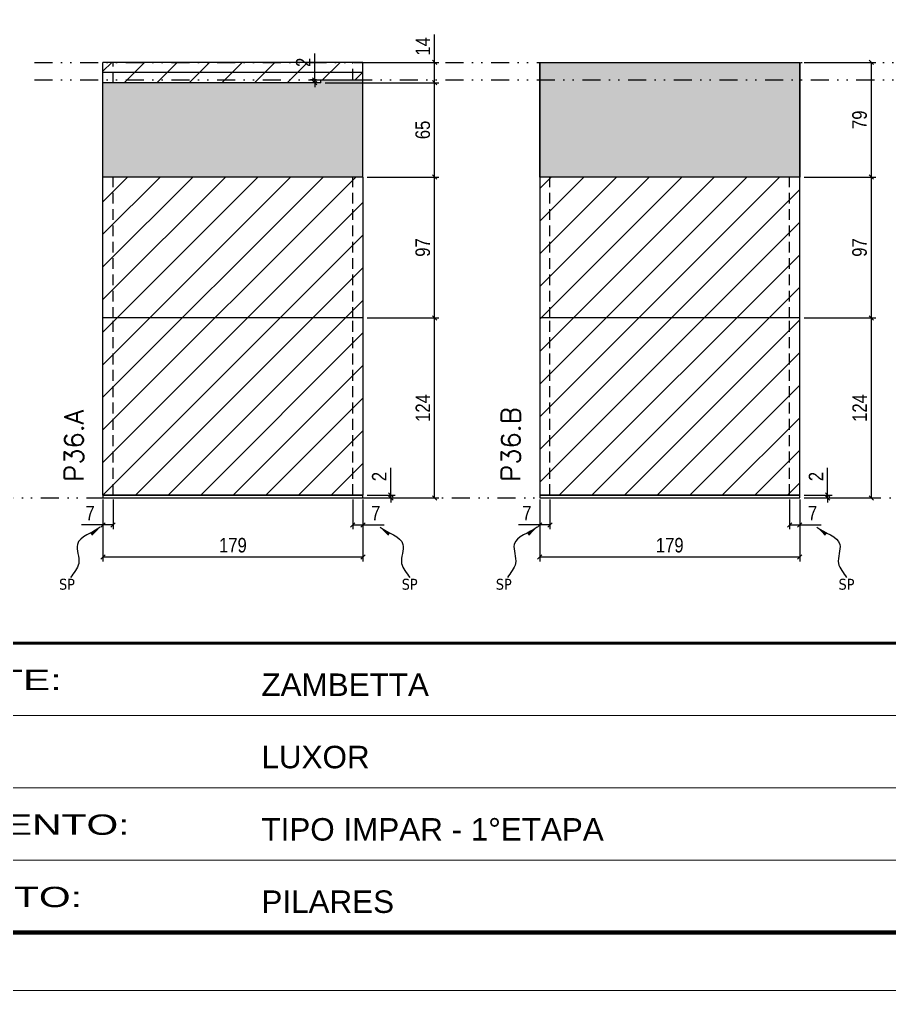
# Model space of a CAD drawing. Extents: x 14400 to 24104, y -21631 to 6985.
# Drawn here: x 14946 to 15545, y -3254 to -2585 of the extents above; entities that cross this region are included whole.
import ezdxf

# ---------------------------------------------------------------- set-up
doc = ezdxf.new("R2010")
doc.units = 0
for name, pattern in [('CONTINUO', [0]), ('DASHED', [0.75, 0.5, -0.25]), ('DIVIDE2', [0.625, 0.25, -0.125, 0, -0.125, 0, -0.125]), ('HIDDEN', [0.375, 0.25, -0.125])]:
    doc.linetypes.add(name, pattern=pattern)
for name, color, linetype in [('COTA', 241, 'Continuous'), ('Nível', 160, 'Continuous'), ('Painéis', 200, 'Continuous'), ('SARR_2.2x7', 40, 'Continuous'), ('Sarrafo de Pressão', 42, 'HIDDEN'), ('texto', 7, 'Continuous')]:
    doc.layers.add(name, color=color, linetype=linetype)
for name, color, linetype, lineweight in [('Folhas', 255, 'Continuous', 9), ('Hachura', 251, 'Continuous', 9), ('SARRAFO DE PRESSAO', 251, 'DASHED', 9), ('Texto Seção', 7, 'Continuous', 15)]:
    doc.layers.add(name, color=color, linetype=linetype, lineweight=lineweight)
doc.styles.add('ARIAL', font='arial.ttf')
doc.styles.add('COTA TECNICA', font='techl___.ttf', dxfattribs={"height": 10})
doc.styles.add('COTA TECNICA-50', font='techl___.ttf', dxfattribs={"height": 10})
doc.styles.add('REGUA-120', font='ROMANS.shx', dxfattribs={"height": 15})
doc.styles.get("Standard").update_dxf_attribs({"font": 'arial.ttf'})
doc.styles.add('Tecnologia', font='')
doc.styles.get('Tecnologia').set_extended_font_data('Forgotten Futurist')
doc.dimstyles.new('COTA PAINEL-50', dxfattribs={"dimtxt": 10, "dimasz": 3, "dimexe": 3, "dimexo": 3, "dimgap": 3, "dimtad": 1, "dimdec": 1, "dimzin": 12, "dimdsep": 46, "dimtxsty": 'COTA TECNICA-50', "dimblk1": 'OBLIQUE', "dimblk2": 'OBLIQUE', "dimsah": 1, "dimcen": 0.9, "dimclrd": 4, "dimclre": 4, "dimclrt": 240, "dimadec": 1, "dimazin": 3, "dimtfac": 1, "dimtdec": 1, "dimtmove": 0, "dimatfit": 3, "dimfxl": 1, "dimtolj": 1, "dimtzin": 12, "dimarcsym": 0})
doc.dimstyles.new('PAINEL', dxfattribs={"dimtxt": 10, "dimasz": 3, "dimexe": 3, "dimexo": 3, "dimgap": 3, "dimtad": 1, "dimdec": 1, "dimzin": 12, "dimdsep": 46, "dimtxsty": 'COTA TECNICA', "dimblk1": 'OBLIQUE', "dimblk2": 'OBLIQUE', "dimsah": 1, "dimcen": 0.9, "dimclrd": 4, "dimclre": 4, "dimclrt": 240, "dimadec": 1, "dimazin": 3, "dimtfac": 1, "dimtdec": 1, "dimtmove": 0, "dimatfit": 3, "dimfxl": 1, "dimtolj": 1, "dimtzin": 12, "dimarcsym": 0})
doc.dimstyles.get("Standard").update_dxf_attribs({"dimtxt": 0.18, "dimasz": 0.18, "dimexe": 0.18, "dimexo": 0.0625, "dimgap": 0.09, "dimtad": 0, "dimtih": 1, "dimtoh": 1, "dimdec": 4, "dimzin": 0, "dimdsep": 46, "dimtxsty": 'Standard', "dimcen": 0.09, "dimadec": 0, "dimazin": 0, "dimtfac": 1, "dimtdec": 4, "dimtofl": 0, "dimtmove": 0, "dimatfit": 3, "dimfxl": 1, "dimtolj": 1, "dimtzin": 0, "dimarcsym": 0})

# ---------------------------------------------------------------- blocks, each defined once
blk = doc.blocks.new('9999999999')
at = {"color": 30, "linetype": 'CONTINUO'}
for p, q in [((98564.56, 34379.64), (99583.98, 34379.64)), ((98564.56, 34329.83), (99487.98, 34329.83)), ((98564.56, 34280.02), (99487.98, 34280.02))]:
    blk.add_line(p, q, dxfattribs=at)
at = {"color": 30, "linetype": 'CONTINUO', "const_width": 2}
blk.add_lwpolyline([(99583.98, 34230.21), (99583.98, 34414.45, 0.414214), (99568.98, 34429.45), (98228.98, 34429.45, 0.414214), (98213.98, 34414.45), (98213.98, 34245.21, 0.414214), (98228.98, 34230.21), (99583.98, 34230.21)], format="xyb", dxfattribs=at)
at = {"layer": 'Folhas'}
blk.add_lwpolyline([(98138.98, 34190.21), (99623.98, 34190.21), (99623.98, 35240.21), (98138.98, 35240.21)], close=True, dxfattribs=at)
at = {"layer": 'Folhas', "color": 30, "const_width": 3}
blk.add_lwpolyline([(98213.98, 34230.21), (99583.98, 34230.21), (99583.98, 35200.21), (98213.98, 35200.21)], close=True, dxfattribs=at)
at = {"color": 7, "linetype": 'Continuous', "ltscale": 5, "style": 'ARIAL'}
for s, height, p in [('ZAMBETTA', 15.483, (98837.68, 34393.13)), ('LUXOR', 15.483, (98837.68, 34343.32)), ('TIPO IMPAR - 1°ETAPA', 15.4829, (98837.68, 34293.51)), ('PILARES', 15.483, (98837.68, 34243.7))]:
    blk.add_text(s, height=height, dxfattribs=at).set_placement(p)
at = {"layer": 'Folhas', "color": 7, "style": 'Tecnologia', "width": 1.5}
for s, p in [('CLIENTE:', (98573.65, 34397.17)), ('PAVIMENTO:', (98573.65, 34297.5)), ('PROJETO:', (98573.65, 34247.69))]:
    blk.add_text(s, height=14, dxfattribs=at).set_placement(p)
blk = doc.blocks.new('_Oblique')
at = {"color": 0, "linetype": 'ByBlock', "lineweight": -2}
blk.add_line((-0.5, -0.5), (0.5, 0.5), dxfattribs=at)
blk = doc.blocks.new('*D1389')
at = {"layer": 'COTA', "color": 4, "lineweight": -2, "transparency": 16777216}
for p, q in [((15003.04, -2915.59), (15003.04, -2958.27)), ((15182.04, -2915.59), (15182.04, -2958.27)), ((15182.04, -2955.27), (15003.04, -2955.27))]:
    blk.add_line(p, q, dxfattribs=at)
at = {"layer": 'Defpoints', "color": 0, "transparency": 16777216}
for p in [(15003.04, -2912.59), (15182.04, -2912.59), (15003.04, -2955.27)]:
    blk.add_point(p, dxfattribs=at)
at = {"layer": 'COTA', "color": 4, "lineweight": -2, "transparency": 16777216, "xscale": 3, "yscale": 3, "zscale": 3, "rotation": 180}
blk.add_blockref('_Oblique', (15003.04, -2955.27), dxfattribs=at)
at = {"layer": 'COTA', "color": 4, "lineweight": -2, "transparency": 16777216, "xscale": 3, "yscale": 3, "zscale": 3}
blk.add_blockref('_Oblique', (15182.04, -2955.27), dxfattribs=at)
at = {"layer": 'COTA', "color": 240, "transparency": 16777216, "insert": (15092.54, -2947.17), "char_height": 10, "attachment_point": 5, "style": 'COTA TECNICA'}
blk.add_mtext('\\A1;179', dxfattribs=at)
blk = doc.blocks.new('*D1390')
at = {"layer": 'COTA', "color": 4, "lineweight": -2, "transparency": 16777216}
for p, q in [((15175.04, -2915.59), (15175.04, -2936.1)), ((15182.04, -2917.59), (15182.04, -2936.1)), ((15175.04, -2933.1), (15182.04, -2933.1)), ((15182.04, -2933.1), (15196.77, -2933.1))]:
    blk.add_line(p, q, dxfattribs=at)
at = {"layer": 'Defpoints', "color": 0, "transparency": 16777216}
for p in [(15175.04, -2912.59), (15182.04, -2914.59), (15182.04, -2933.1)]:
    blk.add_point(p, dxfattribs=at)
at = {"layer": 'COTA', "color": 4, "lineweight": -2, "transparency": 16777216, "xscale": 3, "yscale": 3, "zscale": 3, "rotation": 180}
blk.add_blockref('_Oblique', (15175.04, -2933.1), dxfattribs=at)
at = {"layer": 'COTA', "color": 4, "lineweight": -2, "transparency": 16777216, "xscale": 3, "yscale": 3, "zscale": 3}
blk.add_blockref('_Oblique', (15182.04, -2933.1), dxfattribs=at)
at = {"layer": 'COTA', "color": 240, "transparency": 16777216, "insert": (15190.9, -2925.03), "char_height": 10, "attachment_point": 5, "style": 'COTA TECNICA-50'}
blk.add_mtext('\\A1;7', dxfattribs=at)
blk = doc.blocks.new('*D1391')
at = {"layer": 'COTA', "color": 4, "lineweight": -2, "transparency": 16777216}
for p, q in [((15010.04, -2915.59), (15010.04, -2936.1)), ((15003.04, -2917.59), (15003.04, -2936.1)), ((15003.04, -2933.1), (14988.31, -2933.1)), ((15010.04, -2933.1), (15003.04, -2933.1))]:
    blk.add_line(p, q, dxfattribs=at)
at = {"layer": 'Defpoints', "color": 0, "transparency": 16777216}
for p in [(15003.04, -2914.59), (15010.04, -2912.59), (15003.04, -2933.1)]:
    blk.add_point(p, dxfattribs=at)
at = {"layer": 'COTA', "color": 4, "lineweight": -2, "transparency": 16777216, "xscale": 3, "yscale": 3, "zscale": 3, "rotation": 180}
blk.add_blockref('_Oblique', (15003.04, -2933.1), dxfattribs=at)
at = {"layer": 'COTA', "color": 4, "lineweight": -2, "transparency": 16777216, "xscale": 3, "yscale": 3, "zscale": 3}
blk.add_blockref('_Oblique', (15010.04, -2933.1), dxfattribs=at)
at = {"layer": 'COTA', "color": 240, "transparency": 16777216, "insert": (14994.17, -2925.03), "char_height": 10, "attachment_point": 5, "style": 'COTA TECNICA-50'}
blk.add_mtext('\\A1;7', dxfattribs=at)
blk = doc.blocks.new('*D1406')
at = {"layer": 'COTA', "color": 4, "linetype": 'ByBlock', "lineweight": -2, "transparency": 16777216}
for p, q in [((15185.04, -2790.59), (15234.4, -2790.59)), ((15231.4, -2914.59), (15231.4, -2790.59)), ((15185.04, -2914.59), (15234.4, -2914.59))]:
    blk.add_line(p, q, dxfattribs=at)
at = {"layer": 'Defpoints', "color": 0, "linetype": 'ByBlock', "transparency": 16777216}
for p in [(15182.04, -2790.59), (15231.4, -2790.59), (15182.04, -2914.59)]:
    blk.add_point(p, dxfattribs=at)
at = {"layer": 'COTA', "color": 4, "linetype": 'ByBlock', "lineweight": -2, "transparency": 16777216, "xscale": 3, "yscale": 3, "zscale": 3}
for p, rotation in [((15231.4, -2790.59), 90), ((15231.4, -2914.59), 270)]:
    blk.add_blockref('_Oblique', p, dxfattribs=dict(at, rotation=rotation))
at = {"layer": 'COTA', "color": 240, "linetype": 'ByBlock', "transparency": 16777216, "insert": (15223.33, -2852.59), "char_height": 10, "attachment_point": 5, "rotation": 90, "style": 'COTA TECNICA'}
blk.add_mtext('\\A1;124', dxfattribs=at)
blk = doc.blocks.new('*D1392')
at = {"layer": 'COTA', "color": 4, "lineweight": -2, "transparency": 16777216}
for p, q in [((15201.29, -2912.59), (15201.29, -2893.79)), ((15185.04, -2912.59), (15204.29, -2912.59)), ((15185.04, -2914.59), (15204.29, -2914.59)), ((15201.29, -2914.59), (15201.29, -2912.59)), ((15201.29, -2914.59), (15201.29, -2917.59))]:
    blk.add_line(p, q, dxfattribs=at)
at = {"layer": 'Defpoints', "color": 0, "transparency": 16777216}
for p in [(15182.04, -2912.59), (15182.04, -2914.59), (15201.29, -2914.59)]:
    blk.add_point(p, dxfattribs=at)
at = {"layer": 'COTA', "color": 4, "lineweight": -2, "transparency": 16777216, "xscale": 3, "yscale": 3, "zscale": 3}
for p, rotation in [((15201.29, -2912.59), 270), ((15201.29, -2914.59), 90)]:
    blk.add_blockref('_Oblique', p, dxfattribs=dict(at, rotation=rotation))
at = {"layer": 'COTA', "color": 240, "transparency": 16777216, "insert": (15193.29, -2899.84), "char_height": 10, "attachment_point": 5, "rotation": 90, "style": 'COTA TECNICA-50'}
blk.add_mtext('\\A1;2', dxfattribs=at)
blk = doc.blocks.new('*D1407')
at = {"layer": 'COTA', "color": 4, "linetype": 'ByBlock', "lineweight": -2, "transparency": 16777216}
for p, q in [((15185.04, -2790.59), (15234.4, -2790.59)), ((15231.4, -2914.59), (15231.4, -2790.59)), ((15185.04, -2914.59), (15234.4, -2914.59))]:
    blk.add_line(p, q, dxfattribs=at)
at = {"layer": 'Defpoints', "color": 0, "linetype": 'ByBlock', "transparency": 16777216}
for p in [(15182.04, -2790.59), (15231.4, -2790.59), (15182.04, -2914.59)]:
    blk.add_point(p, dxfattribs=at)
at = {"layer": 'COTA', "color": 4, "linetype": 'ByBlock', "lineweight": -2, "transparency": 16777216, "xscale": 3, "yscale": 3, "zscale": 3}
for p, rotation in [((15231.4, -2790.59), 90), ((15231.4, -2914.59), 270)]:
    blk.add_blockref('_Oblique', p, dxfattribs=dict(at, rotation=rotation))
at = {"layer": 'COTA', "color": 240, "linetype": 'ByBlock', "transparency": 16777216, "insert": (15223.33, -2852.59), "char_height": 10, "attachment_point": 5, "rotation": 90, "style": 'COTA TECNICA'}
blk.add_mtext('\\A1;124', dxfattribs=at)
blk = doc.blocks.new('*D1408')
at = {"layer": 'COTA', "color": 4, "lineweight": -2, "transparency": 16777216}
for p, q in [((15185.04, -2693.59), (15234.4, -2693.59)), ((15231.4, -2790.59), (15231.4, -2693.59)), ((15185.04, -2790.59), (15234.4, -2790.59))]:
    blk.add_line(p, q, dxfattribs=at)
at = {"layer": 'Defpoints', "color": 0, "transparency": 16777216}
for p in [(15182.04, -2693.59), (15231.4, -2693.59), (15182.04, -2790.59)]:
    blk.add_point(p, dxfattribs=at)
at = {"layer": 'COTA', "color": 4, "lineweight": -2, "transparency": 16777216, "xscale": 3, "yscale": 3, "zscale": 3}
for p, rotation in [((15231.4, -2693.59), 90), ((15231.4, -2790.59), 270)]:
    blk.add_blockref('_Oblique', p, dxfattribs=dict(at, rotation=rotation))
at = {"layer": 'COTA', "color": 240, "transparency": 16777216, "insert": (15223.3, -2742.09), "char_height": 10, "attachment_point": 5, "rotation": 90, "style": 'COTA TECNICA'}
blk.add_mtext('\\A1;97', dxfattribs=at)
blk = doc.blocks.new('*D1395')
at = {"layer": 'COTA', "color": 4, "lineweight": -2, "transparency": 16777216}
for p, q in [((15303.88, -2915.59), (15303.88, -2958.27)), ((15482.88, -2915.59), (15482.88, -2958.27)), ((15482.88, -2955.27), (15303.88, -2955.27))]:
    blk.add_line(p, q, dxfattribs=at)
at = {"layer": 'Defpoints', "color": 0, "transparency": 16777216}
for p in [(15303.88, -2912.59), (15482.88, -2912.59), (15303.88, -2955.27)]:
    blk.add_point(p, dxfattribs=at)
at = {"layer": 'COTA', "color": 4, "lineweight": -2, "transparency": 16777216, "xscale": 3, "yscale": 3, "zscale": 3, "rotation": 180}
blk.add_blockref('_Oblique', (15303.88, -2955.27), dxfattribs=at)
at = {"layer": 'COTA', "color": 4, "lineweight": -2, "transparency": 16777216, "xscale": 3, "yscale": 3, "zscale": 3}
blk.add_blockref('_Oblique', (15482.88, -2955.27), dxfattribs=at)
at = {"layer": 'COTA', "color": 240, "transparency": 16777216, "insert": (15393.38, -2947.17), "char_height": 10, "attachment_point": 5, "style": 'COTA TECNICA'}
blk.add_mtext('\\A1;179', dxfattribs=at)
blk = doc.blocks.new('*D1396')
at = {"layer": 'COTA', "color": 4, "lineweight": -2, "transparency": 16777216}
for p, q in [((15475.88, -2915.59), (15475.88, -2936.1)), ((15482.88, -2917.59), (15482.88, -2936.1)), ((15475.88, -2933.1), (15482.88, -2933.1)), ((15482.88, -2933.1), (15497.61, -2933.1))]:
    blk.add_line(p, q, dxfattribs=at)
at = {"layer": 'Defpoints', "color": 0, "transparency": 16777216}
for p in [(15475.88, -2912.59), (15482.88, -2914.59), (15482.88, -2933.1)]:
    blk.add_point(p, dxfattribs=at)
at = {"layer": 'COTA', "color": 4, "lineweight": -2, "transparency": 16777216, "xscale": 3, "yscale": 3, "zscale": 3, "rotation": 180}
blk.add_blockref('_Oblique', (15475.88, -2933.1), dxfattribs=at)
at = {"layer": 'COTA', "color": 4, "lineweight": -2, "transparency": 16777216, "xscale": 3, "yscale": 3, "zscale": 3}
blk.add_blockref('_Oblique', (15482.88, -2933.1), dxfattribs=at)
at = {"layer": 'COTA', "color": 240, "transparency": 16777216, "insert": (15491.74, -2925.03), "char_height": 10, "attachment_point": 5, "style": 'COTA TECNICA-50'}
blk.add_mtext('\\A1;7', dxfattribs=at)
blk = doc.blocks.new('*D1393')
at = {"layer": 'COTA', "color": 4, "lineweight": -2, "transparency": 16777216}
for p, q in [((15310.88, -2915.59), (15310.88, -2936.1)), ((15303.88, -2917.59), (15303.88, -2936.1)), ((15303.88, -2933.1), (15289.15, -2933.1)), ((15310.88, -2933.1), (15303.88, -2933.1))]:
    blk.add_line(p, q, dxfattribs=at)
at = {"layer": 'Defpoints', "color": 0, "transparency": 16777216}
for p in [(15303.88, -2914.59), (15310.88, -2912.59), (15303.88, -2933.1)]:
    blk.add_point(p, dxfattribs=at)
at = {"layer": 'COTA', "color": 4, "lineweight": -2, "transparency": 16777216, "xscale": 3, "yscale": 3, "zscale": 3, "rotation": 180}
blk.add_blockref('_Oblique', (15303.88, -2933.1), dxfattribs=at)
at = {"layer": 'COTA', "color": 4, "lineweight": -2, "transparency": 16777216, "xscale": 3, "yscale": 3, "zscale": 3}
blk.add_blockref('_Oblique', (15310.88, -2933.1), dxfattribs=at)
at = {"layer": 'COTA', "color": 240, "transparency": 16777216, "insert": (15295.01, -2925.03), "char_height": 10, "attachment_point": 5, "style": 'COTA TECNICA-50'}
blk.add_mtext('\\A1;7', dxfattribs=at)
blk = doc.blocks.new('*D1409')
at = {"layer": 'COTA', "color": 4, "linetype": 'ByBlock', "lineweight": -2, "transparency": 16777216}
for p, q in [((15485.88, -2790.59), (15535.24, -2790.59)), ((15532.24, -2914.59), (15532.24, -2790.59)), ((15485.88, -2914.59), (15535.24, -2914.59))]:
    blk.add_line(p, q, dxfattribs=at)
at = {"layer": 'Defpoints', "color": 0, "linetype": 'ByBlock', "transparency": 16777216}
for p in [(15482.88, -2790.59), (15532.24, -2790.59), (15482.88, -2914.59)]:
    blk.add_point(p, dxfattribs=at)
at = {"layer": 'COTA', "color": 4, "linetype": 'ByBlock', "lineweight": -2, "transparency": 16777216, "xscale": 3, "yscale": 3, "zscale": 3}
for p, rotation in [((15532.24, -2790.59), 90), ((15532.24, -2914.59), 270)]:
    blk.add_blockref('_Oblique', p, dxfattribs=dict(at, rotation=rotation))
at = {"layer": 'COTA', "color": 240, "linetype": 'ByBlock', "transparency": 16777216, "insert": (15524.17, -2852.59), "char_height": 10, "attachment_point": 5, "rotation": 90, "style": 'COTA TECNICA'}
blk.add_mtext('\\A1;124', dxfattribs=at)
blk = doc.blocks.new('*D1394')
at = {"layer": 'COTA', "color": 4, "lineweight": -2, "transparency": 16777216}
for p, q in [((15502.13, -2912.59), (15502.13, -2893.79)), ((15485.88, -2912.59), (15505.13, -2912.59)), ((15485.88, -2914.59), (15505.13, -2914.59)), ((15502.13, -2914.59), (15502.13, -2912.59)), ((15502.13, -2914.59), (15502.13, -2917.59))]:
    blk.add_line(p, q, dxfattribs=at)
at = {"layer": 'Defpoints', "color": 0, "transparency": 16777216}
for p in [(15482.88, -2912.59), (15482.88, -2914.59), (15502.13, -2914.59)]:
    blk.add_point(p, dxfattribs=at)
at = {"layer": 'COTA', "color": 4, "lineweight": -2, "transparency": 16777216, "xscale": 3, "yscale": 3, "zscale": 3}
for p, rotation in [((15502.13, -2912.59), 270), ((15502.13, -2914.59), 90)]:
    blk.add_blockref('_Oblique', p, dxfattribs=dict(at, rotation=rotation))
at = {"layer": 'COTA', "color": 240, "transparency": 16777216, "insert": (15494.13, -2899.84), "char_height": 10, "attachment_point": 5, "rotation": 90, "style": 'COTA TECNICA-50'}
blk.add_mtext('\\A1;2', dxfattribs=at)
blk = doc.blocks.new('*D1410')
at = {"layer": 'COTA', "color": 4, "linetype": 'ByBlock', "lineweight": -2, "transparency": 16777216}
for p, q in [((15485.88, -2790.59), (15535.24, -2790.59)), ((15532.24, -2914.59), (15532.24, -2790.59)), ((15485.88, -2914.59), (15535.24, -2914.59))]:
    blk.add_line(p, q, dxfattribs=at)
at = {"layer": 'Defpoints', "color": 0, "linetype": 'ByBlock', "transparency": 16777216}
for p in [(15482.88, -2790.59), (15532.24, -2790.59), (15482.88, -2914.59)]:
    blk.add_point(p, dxfattribs=at)
at = {"layer": 'COTA', "color": 4, "linetype": 'ByBlock', "lineweight": -2, "transparency": 16777216, "xscale": 3, "yscale": 3, "zscale": 3}
for p, rotation in [((15532.24, -2790.59), 90), ((15532.24, -2914.59), 270)]:
    blk.add_blockref('_Oblique', p, dxfattribs=dict(at, rotation=rotation))
at = {"layer": 'COTA', "color": 240, "linetype": 'ByBlock', "transparency": 16777216, "insert": (15524.17, -2852.59), "char_height": 10, "attachment_point": 5, "rotation": 90, "style": 'COTA TECNICA'}
blk.add_mtext('\\A1;124', dxfattribs=at)
blk = doc.blocks.new('*D1411')
at = {"layer": 'COTA', "color": 4, "lineweight": -2, "transparency": 16777216}
for p, q in [((15485.88, -2693.59), (15535.24, -2693.59)), ((15532.24, -2790.59), (15532.24, -2693.59)), ((15485.88, -2790.59), (15535.24, -2790.59))]:
    blk.add_line(p, q, dxfattribs=at)
at = {"layer": 'Defpoints', "color": 0, "transparency": 16777216}
for p in [(15482.88, -2693.59), (15532.24, -2693.59), (15482.88, -2790.59)]:
    blk.add_point(p, dxfattribs=at)
at = {"layer": 'COTA', "color": 4, "lineweight": -2, "transparency": 16777216, "xscale": 3, "yscale": 3, "zscale": 3}
for p, rotation in [((15532.24, -2693.59), 90), ((15532.24, -2790.59), 270)]:
    blk.add_blockref('_Oblique', p, dxfattribs=dict(at, rotation=rotation))
at = {"layer": 'COTA', "color": 240, "transparency": 16777216, "insert": (15524.14, -2742.09), "char_height": 10, "attachment_point": 5, "rotation": 90, "style": 'COTA TECNICA'}
blk.add_mtext('\\A1;97', dxfattribs=at)
blk = doc.blocks.new('*D1416')
at = {"layer": 'COTA', "color": 4, "lineweight": -2, "transparency": 16777216}
for p, q in [((15231.4, -2614.59), (15231.4, -2595.47)), ((15185.04, -2614.59), (15234.4, -2614.59)), ((15231.4, -2628.59), (15231.4, -2614.59)), ((15156.04, -2628.59), (15234.4, -2628.59))]:
    blk.add_line(p, q, dxfattribs=at)
at = {"layer": 'Defpoints', "color": 0, "transparency": 16777216}
for p in [(15182.04, -2614.59), (15231.4, -2614.59), (15153.04, -2628.59)]:
    blk.add_point(p, dxfattribs=at)
at = {"layer": 'COTA', "color": 4, "lineweight": -2, "transparency": 16777216, "xscale": 3, "yscale": 3, "zscale": 3}
for p, rotation in [((15231.4, -2614.59), 90), ((15231.4, -2628.59), 270)]:
    blk.add_blockref('_Oblique', p, dxfattribs=dict(at, rotation=rotation))
at = {"layer": 'COTA', "color": 240, "transparency": 16777216, "insert": (15223.33, -2603.53), "char_height": 10, "attachment_point": 5, "rotation": 90, "style": 'COTA TECNICA'}
blk.add_mtext('\\A1;14', dxfattribs=at)
blk = doc.blocks.new('*D1896')
at = {"layer": 'COTA', "color": 4, "lineweight": -2, "transparency": 16777216}
for p, q in [((15148.91, -2626.59), (15148.91, -2608.48)), ((15150.04, -2626.59), (15145.91, -2626.59)), ((15150.04, -2628.59), (15145.91, -2628.59)), ((15148.91, -2628.59), (15148.91, -2626.59)), ((15148.91, -2628.59), (15148.91, -2631.59))]:
    blk.add_line(p, q, dxfattribs=at)
at = {"layer": 'Defpoints', "color": 0, "transparency": 16777216}
for p in [(15148.91, -2626.59), (15153.04, -2626.59), (15153.04, -2628.59)]:
    blk.add_point(p, dxfattribs=at)
at = {"layer": 'COTA', "color": 4, "lineweight": -2, "transparency": 16777216, "xscale": 3, "yscale": 3, "zscale": 3}
for p, rotation in [((15148.91, -2626.59), 270), ((15148.91, -2628.59), 90)]:
    blk.add_blockref('_Oblique', p, dxfattribs=dict(at, rotation=rotation))
at = {"layer": 'COTA', "color": 240, "transparency": 16777216, "insert": (15140.91, -2614.53), "char_height": 10, "attachment_point": 5, "rotation": 90, "style": 'COTA TECNICA'}
blk.add_mtext('\\A1;2', dxfattribs=at)
blk = doc.blocks.new('*D2046')
at = {"layer": 'COTA', "color": 4, "lineweight": -2, "transparency": 16777216}
for p, q in [((15156.04, -2628.59), (15234.4, -2628.59)), ((15231.4, -2693.59), (15231.4, -2628.59)), ((15185.04, -2693.59), (15234.4, -2693.59))]:
    blk.add_line(p, q, dxfattribs=at)
at = {"layer": 'Defpoints', "color": 0, "transparency": 16777216}
for p in [(15153.04, -2628.59), (15231.4, -2628.59), (15182.04, -2693.59)]:
    blk.add_point(p, dxfattribs=at)
at = {"layer": 'COTA', "color": 4, "lineweight": -2, "transparency": 16777216, "xscale": 3, "yscale": 3, "zscale": 3}
for p, rotation in [((15231.4, -2628.59), 90), ((15231.4, -2693.59), 270)]:
    blk.add_blockref('_Oblique', p, dxfattribs=dict(at, rotation=rotation))
at = {"layer": 'COTA', "color": 240, "transparency": 16777216, "insert": (15223.29, -2661.09), "char_height": 10, "attachment_point": 5, "rotation": 90, "style": 'COTA TECNICA'}
blk.add_mtext('\\A1;65', dxfattribs=at)
blk = doc.blocks.new('*D2047')
at = {"layer": 'COTA', "color": 4, "lineweight": -2, "transparency": 16777216}
for p, q in [((15485.88, -2614.59), (15535.24, -2614.59)), ((15532.24, -2693.59), (15532.24, -2614.59)), ((15485.88, -2693.59), (15535.24, -2693.59))]:
    blk.add_line(p, q, dxfattribs=at)
at = {"layer": 'Defpoints', "color": 0, "transparency": 16777216}
for p in [(15482.88, -2614.59), (15532.24, -2614.59), (15482.88, -2693.59)]:
    blk.add_point(p, dxfattribs=at)
at = {"layer": 'COTA', "color": 4, "lineweight": -2, "transparency": 16777216, "xscale": 3, "yscale": 3, "zscale": 3}
for p, rotation in [((15532.24, -2614.59), 90), ((15532.24, -2693.59), 270)]:
    blk.add_blockref('_Oblique', p, dxfattribs=dict(at, rotation=rotation))
at = {"layer": 'COTA', "color": 240, "transparency": 16777216, "insert": (15524.14, -2654.09), "char_height": 10, "attachment_point": 5, "rotation": 90, "style": 'COTA TECNICA'}
blk.add_mtext('\\A1;79', dxfattribs=at)

msp = doc.modelspace()

# ---------------------------------------------------------------- hatches: boundary and pattern name
at = {"layer": 'COTA'}
h = msp.add_hatch(dxfattribs=at)
h.set_pattern_fill('AR-CONC', color=256, scale=0.03)
h.paths.add_polyline_path([(15482.88, -2626.59), (15303.88, -2626.59), (15303.88, -2693.59), (15482.88, -2693.59)])
h.paths.add_polyline_path([(15482.88, -2614.59), (15303.88, -2614.59), (15303.88, -2626.59), (15482.88, -2626.59)])
h = msp.add_hatch(dxfattribs=at)
h.set_pattern_fill('AR-CONC', color=256, scale=0.03)
h.paths.add_polyline_path([(15182.04, -2628.59), (15182.04, -2626.59), (15153.04, -2626.59), (15153.04, -2628.59), (15003.04, -2628.59), (15003.04, -2693.59), (15182.04, -2693.59)])
at = {"layer": 'Hachura', "linetype": 'ByBlock'}
h = msp.add_hatch(dxfattribs=at)
h.set_pattern_fill('ANSI31', color=256, scale=5)
h.paths.add_polyline_path([(15182.04, -2614.59), (15003.04, -2614.59), (15003.04, -2628.59), (15153.04, -2628.59), (15153.04, -2626.59), (15182.04, -2626.59)])
h.paths.add_polyline_path([(15182.04, -2693.59), (15003.04, -2693.59), (15003.04, -2790.59), (15182.04, -2790.59)])
h.paths.add_polyline_path([(15182.04, -2790.59), (15003.04, -2790.59), (15003.04, -2912.59), (15182.04, -2912.59)])
h.paths.add_polyline_path([(15482.88, -2790.59), (15303.88, -2790.59), (15303.88, -2912.59), (15482.88, -2912.59)])
h.paths.add_polyline_path([(15482.88, -2693.59), (15303.88, -2693.59), (15303.88, -2790.59), (15482.88, -2790.59)])

# ---------------------------------------------------------------- linework, layer by layer
at = {"layer": 'COTA'}
for p, q in [((15303.88, -2614.59), (15482.88, -2614.59)), ((15003.04, -2693.59), (15003.04, -2628.59)), ((15182.04, -2693.59), (15182.04, -2628.59))]:
    msp.add_line(p, q, dxfattribs=at)
for points in [[(15303.88, -2693.59), (15303.88, -2693.59), (15303.88, -2614.59), (15303.88, -2614.59)], [(15482.88, -2693.59), (15482.88, -2693.59), (15482.88, -2614.59), (15482.88, -2614.59)]]:
    msp.add_lwpolyline(points, close=True, dxfattribs=at)
at = {"layer": 'Nível', "color": 4, "linetype": 'DIVIDE2', "ltscale": 50}
for p, q in [((14955.78, -2614.59), (15858.47, -2614.59)), ((14955.78, -2626.59), (15858.47, -2626.59)), ((14488.47, -2914.59), (15858.47, -2914.59))]:
    msp.add_line(p, q, dxfattribs=at)
at = {"layer": 'Painéis'}
for p, q in [((15182.04, -2614.59), (15003.04, -2614.59)), ((15003.04, -2628.59), (15003.04, -2614.59)), ((15182.04, -2628.59), (15182.04, -2614.59)), ((15153.04, -2628.59), (15003.04, -2628.59)), ((15153.04, -2628.59), (15153.04, -2626.59)), ((15153.04, -2626.59), (15182.04, -2626.59)), ((15003.04, -2912.59), (15003.04, -2693.59)), ((15182.04, -2693.59), (15003.04, -2693.59)), ((15182.04, -2693.59), (15182.04, -2912.59)), ((15303.88, -2693.59), (15303.88, -2912.59)), ((15482.88, -2693.59), (15303.88, -2693.59)), ((15482.88, -2912.59), (15482.88, -2693.59)), ((15182.04, -2790.59), (15003.04, -2790.59)), ((15482.88, -2790.59), (15303.88, -2790.59)), ((15003.04, -2912.59), (15182.04, -2912.59)), ((15303.88, -2912.59), (15482.88, -2912.59))]:
    msp.add_line(p, q, dxfattribs=at)
for points in [[(15182.04, -2912.59), (15003.04, -2912.59), (15003.04, -2914.59), (15182.04, -2914.59)], [(15482.88, -2912.59), (15303.88, -2912.59), (15303.88, -2914.59), (15482.88, -2914.59)]]:
    msp.add_lwpolyline(points, close=True, dxfattribs=at)
at = {"layer": 'SARR_2.2x7'}
msp.add_line((15182.04, -2621.59), (15003.04, -2621.59), dxfattribs=at)
at = {"layer": 'Sarrafo de Pressão', "ltscale": 30}
for p, q in [((15010.04, -2628.59), (15010.04, -2614.59)), ((15175.04, -2626.59), (15175.04, -2614.59)), ((15010.04, -2790.59), (15010.04, -2693.59)), ((15175.04, -2790.59), (15175.04, -2693.59)), ((15310.88, -2790.59), (15310.88, -2693.59)), ((15475.88, -2790.59), (15475.88, -2693.59)), ((15010.04, -2912.59), (15010.04, -2790.59)), ((15175.04, -2912.59), (15175.04, -2790.59)), ((15310.88, -2912.59), (15310.88, -2790.59)), ((15475.88, -2912.59), (15475.88, -2790.59))]:
    msp.add_line(p, q, dxfattribs=at)

# ---------------------------------------------------------------- block references
at = {"layer": 'SARRAFO DE PRESSAO', "color": 6, "linetype": 'ByBlock'}
msp.add_blockref('9999999999', (-83725.51, -37444.08), dxfattribs=at)

# ---------------------------------------------------------------- texts
at = {"layer": 'texto', "color": 0, "char_height": 7.5, "attachment_point": 5}
for insert in [(14978.26, -2974.08), (15214.28, -2974.08), (15279.1, -2974.08), (15515.12, -2974.08)]:
    msp.add_mtext('{\\fTahoma|b0|i0|c0|p34;\\C4;SP}', dxfattribs=dict(at, insert=insert))
at = {"layer": 'Texto Seção', "char_height": 13, "width": 285.3299, "attachment_point": 7, "rotation": 90, "style": 'REGUA-120'}
for s, insert in [('\\pt26;P36.A', (14989.57, -2903.34)), ('\\pt26;P36.B', (15290.41, -2903.34))]:
    msp.add_mtext(s, dxfattribs=dict(at, insert=insert))

# ---------------------------------------------------------------- dimensions: what is measured, and where the dimension line sits
at = {"layer": 'COTA'}
for base, p1, p2, angle, dimstyle, picture, middle in [((15231.4, -2614.59), (15153.04, -2628.59), (15182.04, -2614.59), 90, 'PAINEL', '*D1416', (15223.33, -2603.53)), ((15148.91, -2626.59), (15153.04, -2628.59), (15153.04, -2626.59), 90, 'PAINEL', '*D1896', (15140.91, -2614.53)), ((15532.24, -2614.59), (15482.88, -2693.59), (15482.88, -2614.59), 90, 'PAINEL', '*D2047', (15524.14, -2654.09)), ((15231.4, -2628.59), (15182.04, -2693.59), (15153.04, -2628.59), 90, 'PAINEL', '*D2046', (15223.29, -2661.09)), ((15231.4, -2693.59), (15182.04, -2790.59), (15182.04, -2693.59), 90, 'PAINEL', '*D1408', (15223.3, -2742.09)), ((15532.24, -2693.59), (15482.88, -2790.59), (15482.88, -2693.59), 90, 'PAINEL', '*D1411', (15524.14, -2742.09)), ((15003.04, -2933.1), (15010.04, -2912.59), (15003.04, -2914.59), 180, 'COTA PAINEL-50', '*D1391', (14994.17, -2925.03)), ((15303.88, -2933.1), (15310.88, -2912.59), (15303.88, -2914.59), 180, 'COTA PAINEL-50', '*D1393', (15295.01, -2925.03))]:
    dim = msp.add_linear_dim(base=base, p1=p1, p2=p2, angle=angle, dimstyle=dimstyle, dxfattribs=at)
    dim.commit()
    dim.dimension.update_dxf_attribs({"geometry": picture, "text_midpoint": middle})
at = {"layer": 'COTA', "linetype": 'ByBlock'}
for p1, p2, picture, middle in [((15182.04, -2914.59), (15182.04, -2790.59), '*D1406', (15223.33, -2852.59)), ((15182.04, -2914.59), (15182.04, -2790.59), '*D1407', (15223.33, -2852.59)), ((15482.88, -2914.59), (15482.88, -2790.59), '*D1409', (15524.17, -2852.59)), ((15482.88, -2914.59), (15482.88, -2790.59), '*D1410', (15524.17, -2852.59))]:
    dim = msp.add_aligned_dim(p1=p1, p2=p2, distance=-49.37, dimstyle='PAINEL', dxfattribs=at)
    dim.commit()
    dim.dimension.update_dxf_attribs({"geometry": picture, "text_midpoint": middle})
at = {"layer": 'COTA'}
for base, p1, p2, picture, middle in [((15201.29, -2914.59), (15182.04, -2912.59), (15182.04, -2914.59), '*D1392', (15201.29, -2899.84)), ((15502.13, -2914.59), (15482.88, -2912.59), (15482.88, -2914.59), '*D1394', (15502.13, -2899.84))]:
    dim = msp.add_linear_dim(base=base, p1=p1, p2=p2, angle=90, dimstyle='COTA PAINEL-50', dxfattribs=at)
    dim.commit()
    dim.dimension.update_dxf_attribs({"geometry": picture, "text_midpoint": middle, "dimtype": 160})
for base, p1, p2, picture, middle in [((15003.04, -2955.27), (15182.04, -2912.59), (15003.04, -2912.59), '*D1389', (15092.54, -2947.17)), ((15303.88, -2955.27), (15482.88, -2912.59), (15303.88, -2912.59), '*D1395', (15393.38, -2947.17))]:
    dim = msp.add_linear_dim(base=base, p1=p1, p2=p2, angle=180, dimstyle='PAINEL', override={"dimarcsym": 2}, dxfattribs=at)
    dim.commit()
    dim.dimension.update_dxf_attribs({"geometry": picture, "text_midpoint": middle})
for base, p1, p2, picture, middle in [((15182.04, -2933.1), (15175.04, -2912.59), (15182.04, -2914.59), '*D1390', (15190.9, -2925.03)), ((15482.88, -2933.1), (15475.88, -2912.59), (15482.88, -2914.59), '*D1396', (15491.74, -2925.03))]:
    dim = msp.add_linear_dim(base=base, p1=p1, p2=p2, dimstyle='COTA PAINEL-50', dxfattribs=at)
    dim.commit()
    dim.dimension.update_dxf_attribs({"geometry": picture, "text_midpoint": middle})

# ---------------------------------------------------------------- leaders
at = {"layer": 'COTA', "path_type": 1}
for points in [[(15001.21, -2934.77), (14985.42, -2946.61), (14986.35, -2959.61), (14980.79, -2969.39)], [(15193.87, -2934.77), (15209.65, -2946.61), (15208.73, -2959.61), (15214.28, -2969.39)], [(15302.05, -2934.77), (15286.26, -2946.61), (15287.19, -2959.61), (15281.63, -2969.39)], [(15494.71, -2934.77), (15510.49, -2946.61), (15509.57, -2959.61), (15515.12, -2969.39)]]:
    msp.add_leader(points, dimstyle='Standard', override={"dimasz": 8}, dxfattribs=at)

doc.saveas('drawing.dxf')
